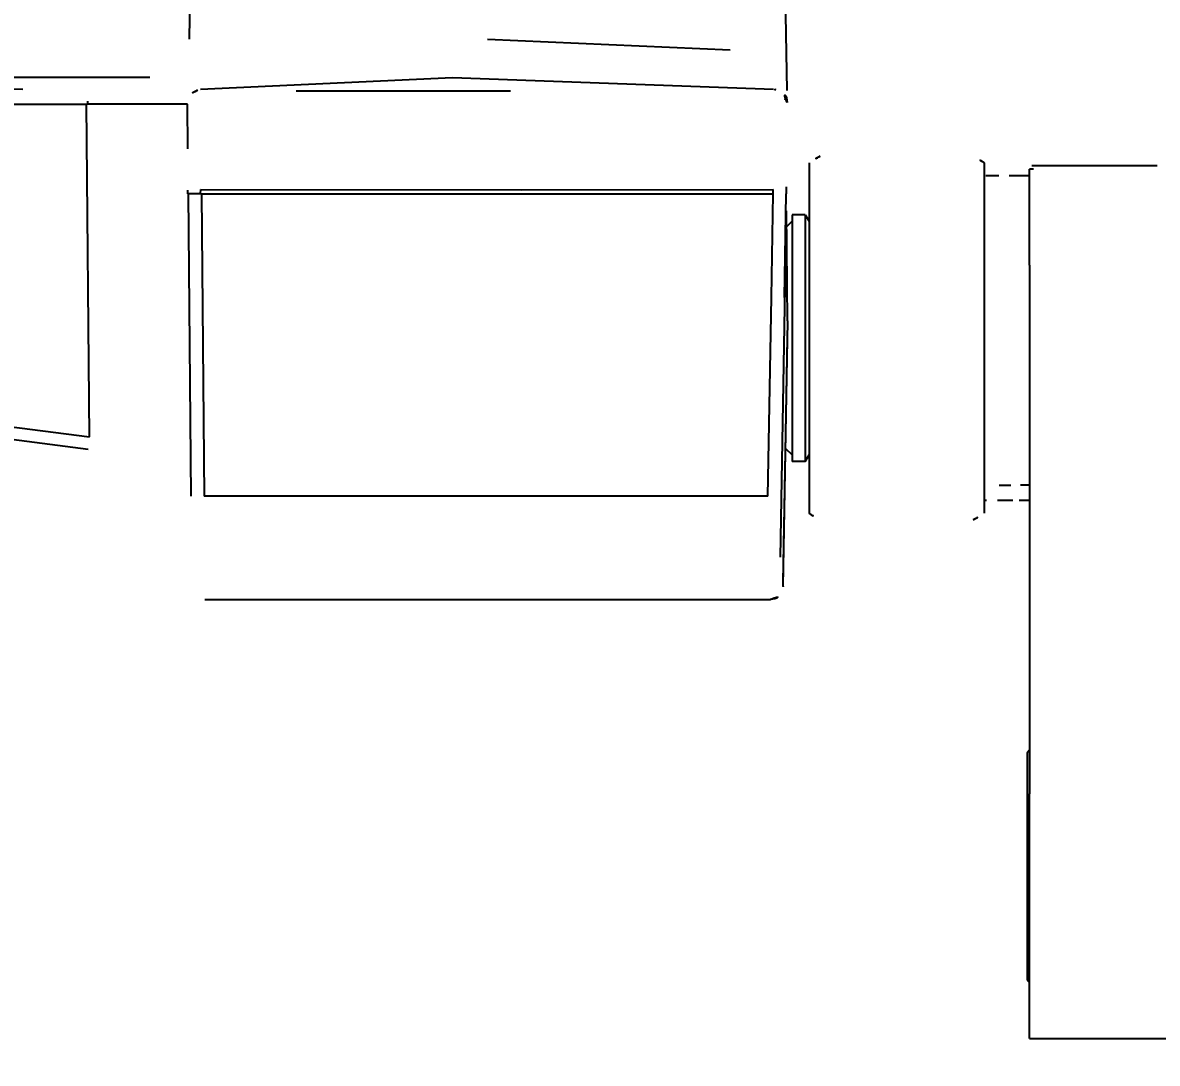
# Model space of a CAD drawing. Extents: x 0 to 16296672895, y -37409619871 to 0.
# Drawn here: x 16296672527.8 to 16296672615.3, y -37409617933.3 to -37409617853.2 of the extents above; entities that cross this region are included whole.
import ezdxf

# ---------------------------------------------------------------- set-up
doc = ezdxf.new("R2010")
doc.units = 0
doc.header["$LTSCALE"] = 10
doc.header["$MEASUREMENT"] = 0
doc.header["$PDMODE"] = 3
doc.header["$PDSIZE"] = -10
doc.layers.get('0').update_dxf_attribs({"linetype": 'CONTINUOUS'})
doc.layers.get('DEFPOINTS').update_dxf_attribs({"linetype": 'CONTINUOUS'})
doc.layers.add('1', color=7, linetype='CONTINUOUS')
doc.styles.add('Daelim Dimension', font='NanumGothic_1.ttf')
doc.dimstyles.new('DEFAULT', dxfattribs={"dimscale": 2, "dimtxt": 2, "dimasz": 2, "dimexe": 0, "dimexo": 2, "dimgap": 1, "dimtad": 1, "dimdec": 1, "dimzin": 9, "dimdsep": 46, "dimtxsty": 'Daelim Dimension', "dimcen": 0.5, "dimclrd": 252, "dimclre": 252, "dimclrt": 3, "dimadec": 1, "dimazin": 0, "dimtfac": 1, "dimtdec": 1, "dimtix": 1, "dimtmove": 0, "dimatfit": 3, "dimfxl": 1, "dimtolj": 1, "dimtzin": 1, "dimlwd": 9, "dimlwe": 9, "dimarcsym": 0})

# ---------------------------------------------------------------- blocks, each defined once
blk = doc.blocks.new('*D56')
at = {"color": 5, "lineweight": 9, "ltscale": 0.5, "transparency": 16777216}
for p, q in [((16296672505.54988, -37409617908.62966), (16296672505.54988, -37409617957.39954)), ((16296672639.02091, -37409617949.43927), (16296672639.02091, -37409617957.39954)), ((16296672509.54988, -37409617957.39954), (16296672635.02091, -37409617957.39954))]:
    blk.add_line(p, q, dxfattribs=at)
at = {"color": 5, "ltscale": 0.5, "transparency": 16777216}
for points in [[(16296672509.54988, -37409617956.73288), (16296672509.54988, -37409617958.06621), (16296672505.54988, -37409617957.39954)], [(16296672635.02091, -37409617956.73288), (16296672635.02091, -37409617958.06621), (16296672639.02091, -37409617957.39954)]]:
    blk.add_solid(points, dxfattribs=at)
at = {"layer": 'DEFPOINTS', "color": 0, "ltscale": 0.5, "transparency": 16777216}
for p in [(16296672505.54988, -37409617904.62966), (16296672639.02091, -37409617945.43927), (16296672639.02091, -37409617957.39954)]:
    blk.add_point(p, dxfattribs=at)
at = {"color": 7, "ltscale": 0.5, "transparency": 16777216, "insert": (16296672572.28539, -37409617949.69854), "char_height": 10, "attachment_point": 5, "style": 'Daelim Dimension'}
blk.add_mtext('\\A1;133.5', dxfattribs=at)
blk = doc.blocks.new('*D57')
at = {"color": 5, "lineweight": 9, "ltscale": 0.5, "transparency": 16777216}
for p, q in [((16296672447.026899, -37409617886.38913), (16296672447.026899, -37409617973.191483)), ((16296672639.02091, -37409617953.43927), (16296672639.02091, -37409617973.191483)), ((16296672451.026899, -37409617973.191483), (16296672635.02091, -37409617973.191483))]:
    blk.add_line(p, q, dxfattribs=at)
at = {"color": 5, "ltscale": 0.5, "transparency": 16777216}
for points in [[(16296672451.026899, -37409617972.524818), (16296672451.026899, -37409617973.858147), (16296672447.026899, -37409617973.191483)], [(16296672635.02091, -37409617972.524818), (16296672635.02091, -37409617973.858147), (16296672639.02091, -37409617973.191483)]]:
    blk.add_solid(points, dxfattribs=at)
at = {"layer": 'DEFPOINTS', "color": 0, "ltscale": 0.5, "transparency": 16777216}
for p in [(16296672447.026899, -37409617882.38913), (16296672639.02091, -37409617949.43927), (16296672639.02091, -37409617973.191483)]:
    blk.add_point(p, dxfattribs=at)
at = {"color": 7, "ltscale": 0.5, "transparency": 16777216, "insert": (16296672543.023899, -37409617965.747993), "char_height": 10, "attachment_point": 5, "style": 'Daelim Dimension'}
blk.add_mtext('\\A1;192', dxfattribs=at)

msp = doc.modelspace()

# ---------------------------------------------------------------- linework, layer by layer
at = {"layer": '1', "color": 7, "linetype": 'Continuous'}
for p, q in [((16296672540.960661, -37409617836.317337), (16296672540.64381, -37409617854.469948)), ((16296672586.72513, -37409617858.433388), (16296672586.33909, -37409617836.317337)), ((16296672537.632231, -37409617857.431107), (16296672512.564619, -37409617857.431107)), ((16296672541.52066, -37409617858.351128), (16296672541.517679, -37409617858.352318)), ((16296672585.683109, -37409617858.345818), (16296672585.683189, -37409617858.345741)), ((16296672585.683201, -37409617858.345741), (16296672585.683121, -37409617858.345818)), ((16296672447.21718, -37409617859.490982), (16296672532.749411, -37409617859.490982)), ((16296672532.97299, -37409617885.11132), (16296672532.749411, -37409617859.490982)), ((16296672537.224819, -37409617859.490982), (16296672532.810511, -37409617859.490982)), ((16296672532.81259, -37409617859.254143), (16296672532.81052, -37409617859.49099)), ((16296672540.53488, -37409617859.490982), (16296672537.224819, -37409617859.490982)), ((16296672540.56492, -37409617862.933502), (16296672540.53488, -37409617859.490982)), ((16296672588.42091, -37409617863.991928), (16296672588.42091, -37409617890.991928)), ((16296672601.92091, -37409617863.991928), (16296672601.92091, -37409617890.991928)), ((16296672605.42091, -37409617871.892227), (16296672605.42091, -37409617864.476669)), ((16296672605.712429, -37409617864.476669), (16296672605.42091, -37409617864.476669)), ((16296672605.6961, -37409617864.241928), (16296672605.58997, -37409617864.241928)), ((16296672615.249701, -37409617864.241928), (16296672605.696051, -37409617864.241928)), ((16296672615.25172, -37409617864.241928), (16296672615.249611, -37409617864.241928)), ((16296672602.296579, -37409617864.991928), (16296672602.042761, -37409617864.991928)), ((16296672603.04104, -37409617864.991928), (16296672602.296579, -37409617864.991928)), ((16296672604.072281, -37409617864.991928), (16296672603.84236, -37409617864.991928)), ((16296672605.42091, -37409617864.991928), (16296672604.072281, -37409617864.991928)), ((16296672540.53731, -37409617866.097809), (16296672540.53488, -37409617866.374969)), ((16296672541.541531, -37409617866.374969), (16296672540.534889, -37409617866.374969)), ((16296672540.79817, -37409617889.66127), (16296672540.59495, -37409617866.374969)), ((16296672541.539539, -37409617866.366623), (16296672541.542259, -37409617866.054176)), ((16296672541.599911, -37409617866.374969), (16296672541.803129, -37409617889.66127)), ((16296672541.599911, -37409617866.374969), (16296672585.663099, -37409617866.374969)), ((16296672585.52363, -37409617874.352997), (16296672585.663099, -37409617866.374969)), ((16296672585.663099, -37409617866.374969), (16296672585.6605, -37409617866.053879)), ((16296672586.528481, -37409617874.361771), (16296672586.667891, -37409617866.374977)), ((16296672586.663321, -37409617865.851807), (16296672586.66708, -37409617866.282097)), ((16296672586.66547, -37409617866.09771), (16296672586.667891, -37409617866.374977)), ((16296672586.214979, -37409617894.364899), (16296672586.679371, -37409617867.690933)), ((16296672586.753389, -37409617876.172653), (16296672586.679371, -37409617867.690933)), ((16296672587.120911, -37409617867.991928), (16296672587.120911, -37409617886.991928)), ((16296672588.120911, -37409617867.991928), (16296672587.120911, -37409617867.991928)), ((16296672588.120911, -37409617867.991928), (16296672588.120911, -37409617886.991928)), ((16296672588.120911, -37409617867.991928), (16296672588.42091, -37409617868.491928)), ((16296672586.690121, -37409617868.9226), (16296672587.120911, -37409617868.491928)), ((16296672605.42091, -37409617871.892227), (16296672605.42091, -37409617912.585457)), ((16296672585.25654, -37409617889.66127), (16296672585.52363, -37409617874.352997)), ((16296672450.698851, -37409617874.571762), (16296672532.97299, -37409617885.11132)), ((16296672532.876841, -37409617886.073097), (16296672450.602699, -37409617875.533539)), ((16296672586.753389, -37409617876.172653), (16296672586.402599, -37409617896.321541)), ((16296672586.430651, -37409617896.636253), (16296672586.764879, -37409617877.488609)), ((16296672586.616541, -37409617885.987694), (16296672587.120911, -37409617886.491928)), ((16296672588.120911, -37409617886.991928), (16296672588.42091, -37409617886.491928)), ((16296672588.120911, -37409617886.991928), (16296672587.120911, -37409617886.991928)), ((16296672601.92091, -37409617888.820778), (16296672601.979309, -37409617888.820778)), ((16296672603.07251, -37409617888.820778), (16296672603.96209, -37409617888.820778)), ((16296672605.42091, -37409617888.820778), (16296672604.70973, -37409617888.820778)), ((16296672585.25654, -37409617889.66127), (16296672541.803129, -37409617889.66127)), ((16296672601.9209, -37409617889.991928), (16296672602.104151, -37409617889.991928)), ((16296672602.94993, -37409617889.991928), (16296672603.19873, -37409617889.991928)), ((16296672603.1943, -37409617889.990501), (16296672603.198469, -37409617889.991943)), ((16296672603.19873, -37409617889.991928), (16296672604.12215, -37409617889.991928)), ((16296672604.61578, -37409617889.991928), (16296672604.800989, -37409617889.991928)), ((16296672604.80098, -37409617889.991928), (16296672605.42091, -37409617889.991928)), ((16296672586.430651, -37409617896.636253), (16296672586.430519, -37409617896.643639)), ((16296672541.863991, -37409617897.631104), (16296672585.42569, -37409617897.631104)), ((16296672585.42572, -37409617897.622658), (16296672585.42572, -37409617897.631104)), ((16296672605.420919, -37409617909.235153), (16296672605.220909, -37409617909.43515)), ((16296672605.220909, -37409617909.43515), (16296672605.220909, -37409617925.769203)), ((16296672605.42091, -37409617931.43515), (16296672605.42091, -37409617912.585457)), ((16296672605.220909, -37409617925.769073), (16296672605.220909, -37409617926.403122)), ((16296672605.220909, -37409617926.403122), (16296672605.220909, -37409617926.93515)), ((16296672605.220909, -37409617926.93515), (16296672605.420919, -37409617927.135147)), ((16296672605.42091, -37409617931.43515), (16296672628.82328, -37409617931.43515))]:
    msp.add_line(p, q, dxfattribs=at)
for points in [[(16296672540.644131, -37409617854.443413, 0), (16296672540.34486, -37409617855.725021, 0), (16296672539.53124, -37409617856.755058, 0), (16296672538.62941, -37409617857.260536, 0), (16296672537.60393, -37409617857.430992, 0)], [(16296672540.64381, -37409617854.469849, 0), (16296672540.64381, -37409617854.469849, 0), (16296672540.64381, -37409617854.469849, 0), (16296672540.64386, -37409617854.469856, 0), (16296672540.64469, -37409617854.469963, 0), (16296672540.657961, -37409617854.471527, 0), (16296672540.86994, -37409617854.495209, 0), (16296672544.17277, -37409617854.809303, 0)], [(16296672541.62121, -37409617857.768028, 0), (16296672542.648239, -37409617857.481934, 0), (16296672543.556101, -37409617856.662041, 0), (16296672544.007059, -37409617855.757858, 0), (16296672544.172779, -37409617854.809303, 0)], [(16296672544.17277, -37409617854.809303, 0), (16296672545.941231, -37409617854.910957, 0), (16296672548.01619, -37409617854.931923, 0), (16296672549.837469, -37409617854.891823, 0), (16296672551.80463, -37409617854.802078, 0)], [(16296672551.80463, -37409617854.802078, 0), (16296672551.730949, -37409617855.880623, 0), (16296672551.43111, -37409617856.870819, 0), (16296672550.948549, -37409617857.532028, 0), (16296672550.40287, -37409617857.760773, 0)], [(16296672551.80463, -37409617854.802078, 0), (16296672554.914949, -37409617854.651787, 0), (16296672558.22555, -37409617854.541527, 0), (16296672563.649811, -37409617854.469322, 0)], [(16296672563.649811, -37409617854.469322, 0), (16296672568.39193, -37409617854.525902, 0), (16296672572.929461, -37409617854.675323, 0), (16296672577.06793, -37409617854.897438, 0), (16296672579.926849, -37409617855.099167, 0), (16296672582.353519, -37409617855.300079, 0), (16296672584.284599, -37409617855.481613, 0)], [(16296672586.725121, -37409617858.432648, 0), (16296672586.632721, -37409617857.697662, 0), (16296672586.37784, -37409617857.002617, 0), (16296672585.95714, -37409617856.370377, 0), (16296672585.24308, -37409617855.779404, 0), (16296672584.284599, -37409617855.481613, 0)], [(16296672584.284599, -37409617855.481613, 0), (16296672584.423229, -37409617856.436317, 0), (16296672584.866489, -37409617857.34137, 0), (16296672585.403761, -37409617857.903252, 0), (16296672586.0417, -37409617858.271301, 0)], [(16296672527.827379, -37409617858.322823, 0), (16296672535.544439, -37409617857.979713, 0), (16296672541.62121, -37409617857.768028, 0)], [(16296672541.62121, -37409617857.768028, 0), (16296672537.887819, -37409617857.454308, 0), (16296672537.64698, -37409617857.432541, 0), (16296672537.63188, -37409617857.43119, 0), (16296672537.63097, -37409617857.431107, 0), (16296672537.63093, -37409617857.431107, 0), (16296672537.63092, -37409617857.431107, 0), (16296672537.63092, -37409617857.431107, 0), (16296672537.63092, -37409617857.431107, 0)], [(16296672585.674971, -37409617858.347061, 0), (16296672573.32229, -37409617857.620049, 0), (16296672560.949301, -37409617857.460602, 0), (16296672551.23033, -37409617857.732307, 0), (16296672541.52747, -37409617858.35508, 0)], [(16296672549.05456, -37409617857.820992, 0), (16296672546.66964, -37409617857.887428, 0), (16296672544.50683, -37409617857.890457, 0), (16296672542.980419, -37409617857.848457, 0), (16296672541.62121, -37409617857.768028, 0)], [(16296672550.40287, -37409617857.760773, 0), (16296672549.641781, -37409617857.796417, 0), (16296672549.05456, -37409617857.820992, 0)], [(16296672466.25737, -37409617858.1735, 0), (16296672500.73658, -37409617858.25544, 0), (16296672527.827379, -37409617858.322823, 0)], [(16296672527.827379, -37409617858.322823, 0), (16296672530.63028, -37409617858.319603, 0), (16296672532.83252, -37409617858.303711, 0)], [(16296672532.81259, -37409617859.254143, 0), (16296672532.816719, -37409617858.53743, 0), (16296672532.82485, -37409617858.356522, 0), (16296672532.82909, -37409617858.317657, 0), (16296672532.83252, -37409617858.303726, 0)], [(16296672541.538679, -37409617858.314934, 0), (16296672541.538389, -37409617858.313606, 0), (16296672541.536751, -37409617858.312317, 0), (16296672541.498659, -37409617858.305656, 0), (16296672540.883751, -37409617858.292702, 0), (16296672532.83252, -37409617858.303726, 0)], [(16296672540.59655, -37409617859.309128, 0), (16296672540.682131, -37409617858.912193, 0), (16296672540.94038, -37409617858.56118, 0), (16296672541.538679, -37409617858.314934, 0)], [(16296672540.612909, -37409617859.253372, 0), (16296672540.75597, -37409617858.895081, 0), (16296672541.03727, -37409617858.607567, 0), (16296672541.599369, -37409617858.434959, 0)], [(16296672541.60675, -37409617858.583961, 0), (16296672540.97974, -37409617858.794434, 0), (16296672540.66547, -37409617859.206291, 0)], [(16296672541.527069, -37409617858.352814, 0), (16296672541.29628, -37409617858.396217, 0)], [(16296672541.51944, -37409617858.353958, 0), (16296672541.548611, -37409617858.381973, 0), (16296672541.599369, -37409617858.434959, 0)], [(16296672541.59112, -37409617858.580772, 0), (16296672541.58116, -37409617859.184967, 0), (16296672541.57172, -37409617860.276199, 0), (16296672541.562719, -37409617861.7836, 0), (16296672541.55246, -37409617863.885132, 0), (16296672541.542259, -37409617866.054176, 0)], [(16296672541.594589, -37409617858.485229, 0), (16296672541.59264, -37409617858.532417, 0), (16296672541.59112, -37409617858.580772, 0)], [(16296672542.130011, -37409617858.434196, 0), (16296672541.5947, -37409617858.513496, 0)], [(16296672542.130011, -37409617858.434196, 0), (16296672541.594721, -37409617858.513496, 0)], [(16296672541.599369, -37409617858.434959, 0), (16296672541.87594, -37409617858.435059, 0), (16296672542.09325, -37409617858.435143, 0)], [(16296672542.093229, -37409617858.435143, 0), (16296672541.816681, -37409617858.435043, 0), (16296672541.59939, -37409617858.434959, 0)], [(16296672542.02634, -37409617858.310654, 0), (16296672542.102591, -37409617858.304443, 0), (16296672542.162491, -37409617858.299561, 0)], [(16296672542.09325, -37409617858.435143, 0), (16296672545.899599, -37409617858.439346, 0), (16296672548.89164, -37409617858.448051, 0)], [(16296672548.89196, -37409617858.448059, 0), (16296672549.482309, -37409617858.4487, 0), (16296672550.072651, -37409617858.449318, 0), (16296672550.663, -37409617858.449913, 0), (16296672551.25334, -37409617858.450478, 0), (16296672551.843691, -37409617858.451012, 0), (16296672552.43404, -37409617858.45153, 0), (16296672553.02438, -37409617858.452011, 0), (16296672553.614731, -37409617858.452477, 0), (16296672554.20508, -37409617858.452904, 0), (16296672554.79542, -37409617858.453323, 0), (16296672555.385771, -37409617858.453697, 0), (16296672555.97611, -37409617858.454048, 0), (16296672556.56646, -37409617858.454376, 0), (16296672557.156811, -37409617858.454681, 0), (16296672557.74715, -37409617858.454964, 0), (16296672558.3375, -37409617858.455208, 0), (16296672558.927851, -37409617858.455429, 0), (16296672559.51819, -37409617858.455627, 0), (16296672560.10854, -37409617858.455803, 0), (16296672560.698891, -37409617858.455948, 0), (16296672561.28923, -37409617858.456062, 0), (16296672561.87958, -37409617858.456146, 0), (16296672562.469931, -37409617858.456223, 0), (16296672563.06027, -37409617858.456261, 0), (16296672563.65062, -37409617858.456284, 0), (16296672564.240971, -37409617858.456261, 0), (16296672564.83131, -37409617858.456223, 0), (16296672565.421659, -37409617858.456146, 0), (16296672566.012011, -37409617858.456062, 0), (16296672566.60235, -37409617858.45594, 0), (16296672567.192699, -37409617858.455803, 0), (16296672567.783039, -37409617858.455627, 0), (16296672568.37339, -37409617858.455429, 0), (16296672568.963739, -37409617858.455208, 0), (16296672569.554079, -37409617858.454964, 0), (16296672570.14443, -37409617858.454681, 0), (16296672570.734779, -37409617858.454376, 0), (16296672571.325121, -37409617858.454048, 0), (16296672571.91547, -37409617858.453697, 0), (16296672572.505819, -37409617858.453323, 0), (16296672573.096161, -37409617858.452904, 0), (16296672573.68651, -37409617858.452469, 0), (16296672574.276859, -37409617858.452011, 0), (16296672574.867201, -37409617858.451523, 0), (16296672575.45755, -37409617858.451012, 0), (16296672576.047899, -37409617858.45047, 0), (16296672576.638241, -37409617858.449913, 0), (16296672577.22859, -37409617858.449318, 0), (16296672577.81893, -37409617858.4487, 0), (16296672578.409281, -37409617858.448051, 0)], [(16296672548.89196, -37409617858.448051, 0), (16296672557.1539, -37409617858.475014, 0), (16296672563.648001, -37409617858.483673, 0)], [(16296672563.648001, -37409617858.483673, 0), (16296672571.91589, -37409617858.469994, 0), (16296672578.409281, -37409617858.448051, 0)], [(16296672578.40942, -37409617858.448051, 0), (16296672582.185049, -37409617858.437798, 0), (16296672585.15028, -37409617858.435097, 0)], [(16296672585.60784, -37409617858.51123, 0), (16296672585.115101, -37409617858.434174, 0)], [(16296672585.60783, -37409617858.51123, 0), (16296672585.115101, -37409617858.434174, 0)], [(16296672585.15028, -37409617858.435097, 0), (16296672585.40399, -37409617858.43499, 0), (16296672585.60334, -37409617858.434914, 0)], [(16296672585.603359, -37409617858.434914, 0), (16296672585.349661, -37409617858.435013, 0), (16296672585.15032, -37409617858.435097, 0)], [(16296672585.60334, -37409617858.434914, 0), (16296672585.66334, -37409617858.366699, 0), (16296672585.683109, -37409617858.345818, 0)], [(16296672585.60334, -37409617858.434914, 0), (16296672586.015249, -37409617858.523659, 0), (16296672586.37702, -37409617858.799698, 0), (16296672586.60729, -37409617859.431084, 0)], [(16296672586.538139, -37409617859.206947, 0), (16296672586.107639, -37409617858.716377, 0), (16296672585.604429, -37409617858.582916, 0)], [(16296672585.61154, -37409617858.581093, 0), (16296672585.609529, -37409617858.519012, 0), (16296672585.607941, -37409617858.482437, 0)], [(16296672585.6605, -37409617866.053879, 0), (16296672585.65181, -37409617864.216309, 0), (16296672585.643101, -37409617862.396233, 0), (16296672585.634199, -37409617860.772903, 0), (16296672585.62694, -37409617859.753029, 0), (16296672585.6194, -37409617859.01384, 0), (16296672585.61154, -37409617858.581093, 0)], [(16296672586.541651, -37409617858.991959, 0), (16296672586.1464, -37409617858.50267, 0), (16296672585.675329, -37409617858.34478, 0)], [(16296672586.69383, -37409617859.344353, 0), (16296672586.69313, -37409617859.314629, 0), (16296672586.691561, -37409617859.284943, 0), (16296672586.689119, -37409617859.255318, 0), (16296672586.685789, -37409617859.225777, 0), (16296672586.681601, -37409617859.196358, 0), (16296672586.67654, -37409617859.167061, 0), (16296672586.67062, -37409617859.137932, 0), (16296672586.663839, -37409617859.108994, 0), (16296672586.6562, -37409617859.080269, 0), (16296672586.64772, -37409617859.051781, 0), (16296672586.638411, -37409617859.02356, 0), (16296672586.62826, -37409617858.995621, 0), (16296672586.61729, -37409617858.968002, 0), (16296672586.605511, -37409617858.940712, 0), (16296672586.59293, -37409617858.913788, 0), (16296672586.579559, -37409617858.887253, 0), (16296672586.565411, -37409617858.861107, 0), (16296672586.550501, -37409617858.835411, 0), (16296672586.53483, -37409617858.810173, 0), (16296672586.518419, -37409617858.785393, 0), (16296672586.501289, -37409617858.761108, 0), (16296672586.48345, -37409617858.73735, 0), (16296672586.464911, -37409617858.714127, 0), (16296672586.4457, -37409617858.691467, 0), (16296672586.425819, -37409617858.669388, 0), (16296672586.4053, -37409617858.647903, 0), (16296672586.384159, -37409617858.627029, 0), (16296672586.36241, -37409617858.606796, 0), (16296672586.340071, -37409617858.587219, 0), (16296672586.31715, -37409617858.568314, 0), (16296672586.293699, -37409617858.550087, 0), (16296672586.269711, -37409617858.53257, 0), (16296672586.245211, -37409617858.515762, 0), (16296672586.22024, -37409617858.499687, 0), (16296672586.19479, -37409617858.484367, 0), (16296672586.168909, -37409617858.46981, 0), (16296672586.142599, -37409617858.456017, 0), (16296672586.1159, -37409617858.443008, 0), (16296672586.088831, -37409617858.430801, 0), (16296672586.061399, -37409617858.419403, 0), (16296672586.033661, -37409617858.408813, 0), (16296672586.00561, -37409617858.399063, 0), (16296672585.97728, -37409617858.390129, 0), (16296672585.948709, -37409617858.38205, 0), (16296672585.919901, -37409617858.374817, 0), (16296672585.8909, -37409617858.368439, 0), (16296672585.861719, -37409617858.362923, 0), (16296672585.83239, -37409617858.358276, 0), (16296672585.80294, -37409617858.3545, 0), (16296672585.77338, -37409617858.351593, 0)], [(16296672585.77338, -37409617858.351593, 0), (16296672585.80254, -37409617858.354027, 0), (16296672585.811211, -37409617858.354752, 0), (16296672585.81164, -37409617858.354782, 0), (16296672585.81176, -37409617858.354797, 0), (16296672585.81176, -37409617858.354797, 0), (16296672585.81176, -37409617858.354797, 0), (16296672585.81176, -37409617858.354797, 0), (16296672585.81176, -37409617858.354797, 0)], [(16296672585.812059, -37409617858.354767, 0), (16296672585.943489, -37409617858.331703, 0), (16296672586.041731, -37409617858.27121, 0)], [(16296672585.969709, -37409617858.381958, 0), (16296672585.94029, -37409617858.379967, 0)], [(16296672586.0417, -37409617858.271301, 0), (16296672586.332581, -37409617858.164803, 0), (16296672586.560221, -37409617858.211594, 0), (16296672586.68708, -37409617858.322433, 0), (16296672586.725121, -37409617858.432648, 0)], [(16296672586.041731, -37409617858.271233, 0), (16296672586.58189, -37409617858.694267, 0), (16296672586.731899, -37409617859.209908, 0)], [(16296672586.725121, -37409617858.433403, 0), (16296672586.72875, -37409617858.848602, 0), (16296672586.731899, -37409617859.209908, 0)], [(16296672527.795389, -37409617859.271584, 0), (16296672530.60504, -37409617859.269341, 0), (16296672532.81259, -37409617859.254143, 0)], [(16296672532.810511, -37409617859.49099, 0), (16296672532.7763, -37409617859.490387, 0), (16296672532.749411, -37409617859.490982, 0)], [(16296672540.59655, -37409617859.309128, 0), (16296672540.414101, -37409617859.279266, 0), (16296672539.86268, -37409617859.258713, 0), (16296672538.977449, -37409617859.245041, 0), (16296672537.794081, -37409617859.237122, 0), (16296672535.46899, -37409617859.236008, 0), (16296672532.81259, -37409617859.254143, 0)], [(16296672540.594311, -37409617859.569923, 0), (16296672540.61235, -37409617859.821548, 0), (16296672540.65658, -37409617860.236557, 0)], [(16296672540.594311, -37409617859.570122, 0), (16296672540.612061, -37409617859.823463, 0), (16296672540.65572, -37409617860.240593, 0)], [(16296672540.59548, -37409617859.431267, 0), (16296672540.59511, -37409617859.474113, 0), (16296672540.59436, -37409617859.560722, 0)], [(16296672540.59548, -37409617859.431267, 0), (16296672540.601191, -37409617859.332649, 0), (16296672540.612909, -37409617859.253372, 0)], [(16296672540.611629, -37409617859.180717, 0), (16296672540.61305, -37409617859.253693, 0)], [(16296672540.613001, -37409617859.13662, 0), (16296672540.613091, -37409617859.168282, 0)], [(16296672540.649719, -37409617859.18972, 0), (16296672540.63875, -37409617859.190819, 0), (16296672540.629, -37409617859.201607, 0), (16296672540.61314, -37409617859.252258, 0)], [(16296672540.66157, -37409617858.9925, 0), (16296672540.613609, -37409617859.256767, 0)], [(16296672586.587219, -37409617859.158302, 0), (16296672586.45767, -37409617858.824852, 0)], [(16296672586.546949, -37409617860.228867, 0), (16296672586.598049, -37409617859.738449, 0), (16296672586.608459, -37409617859.568916, 0)], [(16296672586.58983, -37409617859.253197, 0), (16296672586.57424, -37409617859.202881, 0), (16296672586.56461, -37409617859.192192, 0), (16296672586.553749, -37409617859.191147, 0)], [(16296672586.58972, -37409617859.25367, 0), (16296672586.589621, -37409617859.167526, 0)], [(16296672586.60729, -37409617859.431213, 0), (16296672586.60157, -37409617859.332512, 0), (16296672586.58984, -37409617859.253166, 0)], [(16296672586.606489, -37409617859.337044, 0), (16296672586.655399, -37409617859.341133, 0), (16296672586.69383, -37409617859.344353, 0)], [(16296672586.66547, -37409617866.09771, 0), (16296672586.651859, -37409617864.539726, 0), (16296672586.639111, -37409617863.078178, 0), (16296672586.624901, -37409617861.448479, 0), (16296672586.61437, -37409617860.243088, 0), (16296672586.608431, -37409617859.561958, 0)], [(16296672586.69383, -37409617859.344353, 0), (16296672586.723829, -37409617859.346718, 0), (16296672586.73259, -37409617859.347473, 0), (16296672586.73308, -37409617859.347527, 0), (16296672586.733101, -37409617859.347542, 0), (16296672586.733101, -37409617859.347542, 0), (16296672586.733101, -37409617859.347542, 0), (16296672586.733101, -37409617859.347542, 0), (16296672586.733101, -37409617859.347542, 0)], [(16296672586.721239, -37409617862.488609, 0), (16296672586.69383, -37409617859.344353, 0)], [(16296672586.717489, -37409617859.171158, 0), (16296672586.719919, -37409617859.063232, 0)], [(16296672586.747271, -37409617860.988609, 0), (16296672586.73926, -37409617860.069611, 0), (16296672586.73296, -37409617859.347542, 0)], [(16296672540.591061, -37409617859.939522, 0), (16296672540.5856, -37409617860.564194, 0), (16296672540.57822, -37409617861.409286, 0), (16296672540.56629, -37409617862.777023, 0), (16296672540.552361, -37409617864.373322, 0), (16296672540.53731, -37409617866.097809, 0)], [(16296672586.7211, -37409617862.488609, 0), (16296672586.745541, -37409617861.090828, 0), (16296672586.746849, -37409617861.013962, 0), (16296672586.747271, -37409617860.988609, 0)], [(16296672601.069361, -37409617863.491928, 0), (16296672601.069361, -37409617863.491928, 0), (16296672601.06926, -37409617863.491928, 0), (16296672601.06777, -37409617863.491928, 0), (16296672601.044069, -37409617863.491928, 0), (16296672600.666861, -37409617863.491928, 0), (16296672595.18705, -37409617863.491928, 0), (16296672589.67779, -37409617863.491928, 0), (16296672589.298059, -37409617863.491928, 0), (16296672589.274071, -37409617863.491928, 0), (16296672589.27257, -37409617863.491928, 0), (16296672589.27247, -37409617863.491928, 0), (16296672589.27247, -37409617863.491928, 0)], [(16296672592.786631, -37409617865.25602, 0), (16296672594.243509, -37409617864.843483, 0), (16296672595.776791, -37409617864.803093, 0), (16296672597.262119, -37409617865.140587, 0), (16296672598.584379, -37409617865.81839, 0), (16296672599.660101, -37409617866.768661, 0), (16296672600.4419, -37409617867.911758, 0), (16296672600.91324, -37409617869.176598, 0), (16296672601.069349, -37409617870.501129, 0), (16296672600.910219, -37409617871.819748, 0), (16296672600.437189, -37409617873.081192, 0), (16296672599.65295, -37409617874.223289, 0), (16296672598.5844, -37409617875.165459, 0), (16296672597.26458, -37409617875.842369, 0), (16296672595.779881, -37409617876.180473, 0), (16296672594.24576, -37409617876.140717, 0), (16296672592.786631, -37409617875.727837, 0)], [(16296672605.5772, -37409617864.263428, 0), (16296672605.403099, -37409617864.597794, 0)], [(16296672605.58972, -37409617864.241928, 0), (16296672605.590931, -37409617864.242439, 0), (16296672605.592159, -37409617864.243988, 0), (16296672605.594641, -37409617864.250183, 0), (16296672605.60989, -37409617864.373383, 0)], [(16296672605.61429, -37409617864.436401, 0), (16296672605.61573, -37409617864.460068, 0), (16296672605.616871, -37409617864.479607, 0)], [(16296672605.660761, -37409617864.441689, 0), (16296672605.64233, -37409617864.476677, 0)], [(16296672605.69655, -37409617864.241928, 0), (16296672605.697121, -37409617864.242157, 0), (16296672605.697689, -37409617864.242828, 0), (16296672605.698799, -37409617864.245537, 0), (16296672605.70097, -37409617864.256462, 0), (16296672605.712851, -37409617864.476669, 0)], [(16296672592.786631, -37409617875.727837, 0), (16296672591.29331, -37409617874.812981, 0), (16296672590.1777, -37409617873.550453, 0), (16296672589.4988, -37409617872.07061, 0), (16296672589.272461, -37409617870.489983, 0), (16296672589.49888, -37409617868.912971, 0), (16296672590.173059, -37409617867.440567, 0), (16296672591.28521, -37409617866.177711, 0), (16296672592.786631, -37409617865.25602, 0)], [(16296672602.288931, -37409617864.993347, 0), (16296672602.08285, -37409617865.388618, 0), (16296672601.920919, -37409617865.699188, 0)], [(16296672602.040739, -37409617864.982597, 0), (16296672602.022751, -37409617865.01712, 0), (16296672602.008619, -37409617865.044243, 0)], [(16296672602.042191, -37409617864.99192, 0), (16296672602.0508, -37409617864.996986, 0), (16296672602.059469, -37409617865.012131, 0), (16296672602.111401, -37409617865.314522, 0)], [(16296672602.296709, -37409617864.99192, 0), (16296672602.30303, -37409617864.994667, 0), (16296672602.309299, -37409617865.002953, 0), (16296672602.321671, -37409617865.036186, 0), (16296672602.357531, -37409617865.270569, 0), (16296672602.391701, -37409617865.698914, 0), (16296672602.450041, -37409617866.777512, 0), (16296672602.511419, -37409617868.288933, 0), (16296672602.568501, -37409617870.186638, 0), (16296672602.62425, -37409617872.375038, 0), (16296672602.685869, -37409617874.777924, 0), (16296672602.751169, -37409617877.57756, 0), (16296672602.81246, -37409617880.36142, 0), (16296672602.88043, -37409617883.009216, 0), (16296672602.94607, -37409617885.379601, 0), (16296672603.007259, -37409617887.342583, 0), (16296672603.07534, -37409617888.820747, 0)], [(16296672602.775049, -37409617864.991943, 0), (16296672602.766359, -37409617864.975273, 0)], [(16296672603.96209, -37409617888.820778, 0), (16296672603.88377, -37409617887.449242, 0), (16296672603.80854, -37409617885.633728, 0), (16296672603.73329, -37409617883.451813, 0), (16296672603.65811, -37409617881.013123, 0), (16296672603.586109, -37409617878.404442, 0), (16296672603.51218, -37409617875.760963, 0), (16296672603.440371, -37409617873.198273, 0), (16296672603.36812, -37409617870.758858, 0), (16296672603.294331, -37409617868.646629, 0), (16296672603.22411, -37409617866.947853, 0), (16296672603.177231, -37409617866.094063, 0), (16296672603.129471, -37409617865.476624, 0), (16296672603.0889, -37409617865.138573, 0), (16296672603.057751, -37409617865.009758, 0)], [(16296672603.577591, -37409617866.007004, 0), (16296672603.07069, -37409617865.034561, 0)], [(16296672603.845329, -37409617864.976196, 0), (16296672603.442829, -37409617865.748451, 0)], [(16296672604.046049, -37409617865.0317, 0), (16296672603.55773, -37409617865.968887, 0)], [(16296672603.842699, -37409617864.991928, 0), (16296672603.849831, -37409617864.996422, 0), (16296672603.85692, -37409617865.009941, 0), (16296672603.898939, -37409617865.279518, 0)], [(16296672604.07209, -37409617864.99192, 0), (16296672604.077709, -37409617864.99472, 0), (16296672604.08333, -37409617865.003059, 0), (16296672604.09453, -37409617865.03627, 0), (16296672604.12751, -37409617865.26889, 0), (16296672604.159069, -37409617865.699783, 0), (16296672604.209, -37409617866.773598, 0), (16296672604.260851, -37409617868.291054, 0), (16296672604.309361, -37409617870.186493, 0), (16296672604.3582, -37409617872.373917, 0), (16296672604.407669, -37409617874.782791, 0), (16296672604.458731, -37409617877.573853, 0), (16296672604.512131, -37409617880.363853, 0), (16296672604.56282, -37409617883.015221, 0), (16296672604.61228, -37409617885.378143, 0), (16296672604.6625, -37409617887.345139, 0), (16296672604.70973, -37409617888.820778, 0)], [(16296672540.53731, -37409617866.097809, 0), (16296672540.53834, -37409617866.095467, 0), (16296672540.54147, -37409617866.093117, 0), (16296672540.554251, -37409617866.088379, 0), (16296672540.608, -37409617866.079071, 0), (16296672541.542271, -37409617866.053978, 0)], [(16296672541.541531, -37409617866.366638, 0), (16296672541.56143, -37409617866.371002, 0), (16296672541.57456, -37409617866.36879, 0), (16296672541.590639, -37409617866.373047, 0), (16296672541.599911, -37409617866.374969, 0)], [(16296672541.542259, -37409617866.054176, 0), (16296672566.248489, -37409617866.069557, 0), (16296672585.660509, -37409617866.05407, 0)], [(16296672585.660509, -37409617866.053879, 0), (16296672586.59478, -37409617866.078957, 0), (16296672586.648529, -37409617866.08828, 0), (16296672586.66131, -37409617866.09301, 0), (16296672586.664431, -37409617866.095367, 0), (16296672586.66547, -37409617866.09771, 0)], [(16296672585.663099, -37409617866.374969, 0), (16296672585.961599, -37409617866.374168, 0), (16296672586.179911, -37409617866.374969, 0)], [(16296672586.179911, -37409617866.374969, 0), (16296672586.63489, -37409617866.379257, 0), (16296672586.665779, -37409617866.377007, 0), (16296672586.66736, -37409617866.376106, 0), (16296672586.667891, -37409617866.374969, 0)], [(16296672586.667891, -37409617866.374969, 0), (16296672586.667891, -37409617866.374969, 0), (16296672586.667891, -37409617866.374992, 0), (16296672586.667891, -37409617866.375343, 0), (16296672586.66794, -37409617866.380814, 0), (16296672586.668699, -37409617866.46846, 0), (16296672586.679371, -37409617867.690933, 0)], [(16296672603.573099, -37409617865.998367, 0), (16296672603.600599, -37409617866.108978, 0), (16296672603.62225, -37409617866.268341, 0), (16296672603.66058, -37409617866.703537, 0), (16296672603.69495, -37409617867.255814, 0), (16296672603.729401, -37409617867.958054, 0), (16296672603.790449, -37409617869.532997, 0), (16296672603.851549, -37409617871.466881, 0), (16296672603.92428, -37409617874.123077, 0), (16296672603.99671, -37409617876.992241, 0), (16296672604.068871, -37409617879.892761, 0), (16296672604.141029, -37409617882.660423, 0), (16296672604.21306, -37409617885.114922, 0), (16296672604.28471, -37409617887.099388, 0), (16296672604.3319, -37409617888.097816, 0), (16296672604.379021, -37409617888.812408, 0), (16296672604.420441, -37409617889.195053, 0), (16296672604.438551, -37409617889.288101, 0), (16296672604.452789, -37409617889.329033, 0)], [(16296672601.92087, -37409617868.076134, 0), (16296672601.988029, -37409617869.83844, 0), (16296672602.055189, -37409617872.008003, 0), (16296672602.12236, -37409617874.476952, 0), (16296672602.18952, -37409617877.111908, 0), (16296672602.25668, -37409617879.765694, 0), (16296672602.323839, -37409617882.293007, 0), (16296672602.38294, -37409617884.30909, 0), (16296672602.442039, -37409617886.043053, 0), (16296672602.501141, -37409617887.412811, 0), (16296672602.54015, -37409617888.089417, 0), (16296672602.579161, -37409617888.574966, 0), (16296672602.613489, -37409617888.837593, 0), (16296672602.640459, -37409617888.931923, 0)], [(16296672586.528481, -37409617874.361771, 0), (16296672586.528191, -37409617874.361893, 0), (16296672586.527769, -37409617874.361992, 0), (16296672586.52663, -37409617874.36216, 0), (16296672586.52334, -37409617874.362427, 0), (16296672586.513559, -37409617874.362839, 0), (16296672586.484209, -37409617874.363342, 0), (16296672586.397209, -37409617874.363533, 0), (16296672586.15023, -37409617874.361801, 0), (16296672585.52363, -37409617874.352997, 0)], [(16296672586.528481, -37409617874.361771, 0), (16296672586.378901, -37409617882.933327, 0), (16296672586.261391, -37409617889.670036, 0)], [(16296672586.753389, -37409617876.172653, 0), (16296672586.764059, -37409617877.395103, 0), (16296672586.76483, -37409617877.482758, 0), (16296672586.76487, -37409617877.488243, 0), (16296672586.764879, -37409617877.488579, 0), (16296672586.764879, -37409617877.488586, 0), (16296672586.764879, -37409617877.488602, 0)], [(16296672592.786631, -37409617879.25602, 0), (16296672594.243509, -37409617878.843483, 0), (16296672595.776791, -37409617878.803093, 0), (16296672597.262119, -37409617879.140587, 0), (16296672598.584379, -37409617879.81839, 0), (16296672599.660101, -37409617880.768661, 0), (16296672600.4419, -37409617881.911758, 0), (16296672600.91324, -37409617883.176598, 0), (16296672601.069349, -37409617884.501129, 0), (16296672600.910219, -37409617885.819748, 0), (16296672600.437189, -37409617887.081192, 0), (16296672599.65295, -37409617888.223289, 0), (16296672598.5844, -37409617889.165459, 0), (16296672597.26458, -37409617889.842369, 0), (16296672595.779881, -37409617890.180473, 0), (16296672594.24576, -37409617890.140717, 0), (16296672592.786631, -37409617889.727837, 0)], [(16296672592.786631, -37409617889.727837, 0), (16296672591.29331, -37409617888.812981, 0), (16296672590.1777, -37409617887.550453, 0), (16296672589.4988, -37409617886.07061, 0), (16296672589.272461, -37409617884.489983, 0), (16296672589.49888, -37409617882.912971, 0), (16296672590.173059, -37409617881.440567, 0), (16296672591.28521, -37409617880.177711, 0), (16296672592.786631, -37409617879.25602, 0)], [(16296672532.97299, -37409617885.11132, 0), (16296672532.96913, -37409617885.14183, 0), (16296672532.9653, -37409617885.172272, 0), (16296672532.96151, -37409617885.202629, 0), (16296672532.95775, -37409617885.232857, 0), (16296672532.954041, -37409617885.262947, 0), (16296672532.95038, -37409617885.29287, 0), (16296672532.94677, -37409617885.322594, 0), (16296672532.94322, -37409617885.352058, 0), (16296672532.93972, -37409617885.381287, 0), (16296672532.936279, -37409617885.410217, 0), (16296672532.932911, -37409617885.438843, 0), (16296672532.9296, -37409617885.467117, 0), (16296672532.926359, -37409617885.495033, 0), (16296672532.923201, -37409617885.522552, 0), (16296672532.920111, -37409617885.549652, 0), (16296672532.91711, -37409617885.576309, 0), (16296672532.914181, -37409617885.602493, 0), (16296672532.911341, -37409617885.628189, 0), (16296672532.90859, -37409617885.653374, 0), (16296672532.90593, -37409617885.677994, 0), (16296672532.90336, -37409617885.702057, 0), (16296672532.900881, -37409617885.725548, 0), (16296672532.8985, -37409617885.748413, 0), (16296672532.896219, -37409617885.770653, 0), (16296672532.894051, -37409617885.792236, 0), (16296672532.891979, -37409617885.813164, 0), (16296672532.890011, -37409617885.833382, 0), (16296672532.888149, -37409617885.85289, 0), (16296672532.8864, -37409617885.871674, 0), (16296672532.88476, -37409617885.889709, 0), (16296672532.88323, -37409617885.906982, 0), (16296672532.881821, -37409617885.923477, 0), (16296672532.88052, -37409617885.939171, 0), (16296672532.879339, -37409617885.954063, 0), (16296672532.878281, -37409617885.968117, 0), (16296672532.877331, -37409617885.981354, 0), (16296672532.876511, -37409617885.993721, 0), (16296672532.875799, -37409617886.005234, 0), (16296672532.875219, -37409617886.015877, 0), (16296672532.87476, -37409617886.025627, 0), (16296672532.874411, -37409617886.0345, 0), (16296672532.874201, -37409617886.042473, 0), (16296672532.8741, -37409617886.04953, 0), (16296672532.874121, -37409617886.055679, 0), (16296672532.874269, -37409617886.060913, 0), (16296672532.87454, -37409617886.065208, 0), (16296672532.874941, -37409617886.068581, 0), (16296672532.87545, -37409617886.071022, 0), (16296672532.876089, -37409617886.072533, 0), (16296672532.876841, -37409617886.073097, 0)], [(16296672532.97299, -37409617885.11132, 0), (16296672534.076241, -37409617885.27079, 0), (16296672534.778351, -37409617885.371986, 0), (16296672535.46464, -37409617885.470848, 0), (16296672536.12969, -37409617885.56636, 0)], [(16296672536.12969, -37409617885.56636, 0), (16296672536.180321, -37409617886.230591, 0), (16296672536.290199, -37409617886.44635, 0), (16296672536.427629, -37409617886.527969, 0)], [(16296672536.12969, -37409617885.56636, 0), (16296672537.789169, -37409617886.115593, 0), (16296672539.060711, -37409617887.080551, 0), (16296672539.959261, -37409617888.277977, 0), (16296672540.595169, -37409617889.833923, 0), (16296672540.81394, -37409617891.468384, 0)], [(16296672536.427629, -37409617886.527969, 0), (16296672534.48031, -37409617886.278511, 0), (16296672532.876841, -37409617886.073097, 0)], [(16296672540.81394, -37409617891.468384, 0), (16296672540.67128, -37409617890.315659, 0), (16296672540.247141, -37409617889.193657, 0), (16296672539.52902, -37409617888.155838, 0), (16296672538.7279, -37409617887.437698, 0), (16296672537.69998, -37409617886.860786, 0), (16296672536.427629, -37409617886.527969, 0)], [(16296672601.976561, -37409617888.820801, 0), (16296672601.946091, -37409617888.154373, 0), (16296672601.92136, -37409617887.536758, 0)], [(16296672602.1047, -37409617889.991943, 0), (16296672602.0965, -37409617889.987343, 0), (16296672602.08824, -37409617889.973534, 0), (16296672602.071621, -37409617889.918503, 0), (16296672601.976561, -37409617888.820801, 0)], [(16296672602.111719, -37409617889.990883, 0), (16296672602.41427, -37409617889.410294, 0), (16296672602.65201, -37409617888.954132, 0)], [(16296672602.527691, -37409617889.192688, 0), (16296672602.76017, -37409617889.63855, 0), (16296672602.94282, -37409617889.988876, 0)], [(16296672602.640421, -37409617888.931862, 0), (16296672602.952009, -37409617889.529716, 0), (16296672603.19681, -37409617889.999458, 0)], [(16296672602.8585, -37409617889.386292, 0), (16296672602.90399, -37409617889.826973, 0), (16296672602.923349, -37409617889.934143, 0), (16296672602.93815, -37409617889.979927, 0)], [(16296672603.07534, -37409617888.820747, 0), (16296672603.14105, -37409617889.714119, 0), (16296672603.168079, -37409617889.913643, 0), (16296672603.188971, -37409617889.984444, 0)], [(16296672604.122169, -37409617889.991943, 0), (16296672604.11183, -37409617889.987328, 0), (16296672604.10154, -37409617889.973549, 0), (16296672604.0811, -37409617889.918549, 0), (16296672604.02104, -37409617889.532181, 0), (16296672603.96209, -37409617888.820778, 0)], [(16296672604.155689, -37409617889.948952, 0), (16296672604.46587, -37409617889.354149, 0)], [(16296672604.449039, -37409617889.321823, 0), (16296672604.77808, -37409617889.953537, 0)], [(16296672604.70973, -37409617888.820778, 0), (16296672604.734541, -37409617889.348923, 0), (16296672604.759001, -37409617889.720787, 0), (16296672604.779671, -37409617889.918823, 0), (16296672604.788521, -37409617889.966522, 0), (16296672604.79534, -37409617889.986656, 0)], [(16296672541.803129, -37409617889.66127, 0), (16296672540.86875, -37409617889.663879, 0), (16296672540.802299, -37409617889.662018, 0), (16296672540.79842, -37409617889.661461, 0), (16296672540.798229, -37409617889.661362, 0), (16296672540.79817, -37409617889.66127, 0)], [(16296672540.81424, -37409617889.662689, 0), (16296672540.830971, -37409617891.589508, 0), (16296672540.84679, -37409617893.373268, 0), (16296672540.86586, -37409617894.901199, 0), (16296672540.93461, -37409617895.923851, 0), (16296672541.09516, -37409617896.775002, 0), (16296672541.35586, -37409617897.364929, 0), (16296672541.68067, -37409617897.614189, 0)], [(16296672540.81424, -37409617889.662689, 0), (16296672540.8363, -37409617891.584587, 0), (16296672540.87574, -37409617893.397141, 0), (16296672540.962999, -37409617895.01313, 0), (16296672541.079519, -37409617895.934097, 0), (16296672541.283159, -37409617896.707962, 0), (16296672541.52994, -37409617897.179367, 0), (16296672541.862801, -37409617897.474228, 0)], [(16296672541.803129, -37409617889.66127, 0), (16296672541.81218, -37409617891.510674, 0), (16296672541.821239, -37409617893.256897, 0), (16296672541.832951, -37409617895.211807, 0), (16296672541.83881, -37409617896.009468, 0), (16296672541.844669, -37409617896.662323, 0), (16296672541.850519, -37409617897.15564, 0), (16296672541.85638, -37409617897.478287, 0)], [(16296672585.21273, -37409617895.027199, 0), (16296672585.190849, -37409617893.704491, 0), (16296672585.205759, -37409617892.208641, 0), (16296672585.25654, -37409617889.66127, 0)], [(16296672585.25654, -37409617889.66127, 0), (16296672586.015829, -37409617889.671219, 0), (16296672586.207821, -37409617889.671677, 0), (16296672586.249769, -37409617889.67099, 0), (16296672586.258711, -37409617889.670502, 0), (16296672586.260691, -37409617889.67025, 0), (16296672586.261169, -37409617889.670143, 0), (16296672586.261391, -37409617889.670036, 0)], [(16296672586.261391, -37409617889.670036, 0), (16296672586.216261, -37409617892.453651, 0), (16296672586.214979, -37409617894.364899, 0)], [(16296672604.372681, -37409617889.53286, 0), (16296672604.59597, -37409617889.961517, 0)], [(16296672604.558741, -37409617889.573677, 0), (16296672604.585421, -37409617889.87767, 0), (16296672604.59749, -37409617889.951317, 0), (16296672604.60725, -37409617889.983147, 0)], [(16296672589.272461, -37409617891.491928, 0), (16296672589.272461, -37409617891.491928, 0), (16296672589.27256, -37409617891.491928, 0), (16296672589.27405, -37409617891.491928, 0), (16296672589.29775, -37409617891.491928, 0), (16296672589.674959, -37409617891.491928, 0), (16296672595.15477, -37409617891.491928, 0), (16296672600.66403, -37409617891.491928, 0), (16296672601.04376, -37409617891.491928, 0), (16296672601.067751, -37409617891.491928, 0), (16296672601.06925, -37409617891.491928, 0), (16296672601.069349, -37409617891.491928, 0), (16296672601.069349, -37409617891.491928, 0)], [(16296672585.21273, -37409617895.027199, 0), (16296672585.61175, -37409617894.960678, 0), (16296672585.9659, -37409617894.777206, 0), (16296672586.214979, -37409617894.364899, 0)], [(16296672586.214979, -37409617894.364899, 0), (16296672586.30722, -37409617895.658974, 0), (16296672586.402599, -37409617896.321541, 0)], [(16296672585.400351, -37409617897.262993, 0), (16296672585.337999, -37409617896.828537, 0), (16296672585.2827, -37409617896.238388, 0), (16296672585.21273, -37409617895.027199, 0)], [(16296672585.400351, -37409617897.262993, 0), (16296672585.804979, -37409617897.173798, 0), (16296672586.162399, -37409617896.913017, 0), (16296672586.402599, -37409617896.321541, 0)], [(16296672586.402599, -37409617896.321541, 0), (16296672586.427509, -37409617896.550842, 0), (16296672586.430651, -37409617896.636253, 0)], [(16296672585.425791, -37409617897.622658, 0), (16296672585.424191, -37409617897.559509, 0), (16296672585.420589, -37409617897.485962, 0), (16296672585.41419, -37409617897.386963, 0), (16296672585.400351, -37409617897.262993, 0)], [(16296672585.425791, -37409617897.622658, 0), (16296672585.836029, -37409617897.535217, 0), (16296672586.197029, -37409617897.262428, 0), (16296672586.430651, -37409617896.636253, 0)], [(16296672541.85638, -37409617897.478287, 0), (16296672541.862089, -37409617897.621529, 0), (16296672541.86351, -37409617897.630508, 0), (16296672541.86375, -37409617897.630959, 0), (16296672541.863991, -37409617897.631104, 0)], [(16296672605.220909, -37409617925.769203, 0), (16296672605.332701, -37409617925.87088, 0), (16296672605.42091, -37409617925.951111, 0)], [(16296672605.42091, -37409617926.585037, 0), (16296672605.308701, -37409617926.482979, 0), (16296672605.220909, -37409617926.403122, 0)]]:
    msp.add_polyline3d(points, dxfattribs=at)
for centre, radius, start, end in [((16296672541.6012, -37409617859.353844), 1.005, 107.67146318, 169.95445441), ((16296672585.601509, -37409617859.345757), 1.005, 75.36833549, 85.25410986), ((16296672585.72814, -37409617859.356308), 1.005, 0.50008551, 85.22666569), ((16296672585.601509, -37409617859.345757), 1.005, 10.76331803, 17.19769859), ((16296672595.17091, -37409617874.512741), 12.5, 118.15606253, 122.6836162), ((16296672595.17091, -37409617874.512741), 12.5, 57.3163838, 61.84393747), ((16296672595.17091, -37409617880.471123), 12.5, 237.3163838, 241.84393747), ((16296672595.17091, -37409617880.471123), 12.5, 298.15606253, 302.6836162), ((16296672585.42568, -37409617896.626106), 1.005, 270.00054642, 358.99979072)]:
    msp.add_arc(centre, radius, start, end, dxfattribs=at)

# ---------------------------------------------------------------- dimensions: what is measured, and where the dimension line sits
at = {"color": 5, "ltscale": 0.5}
for base, p1, p2, picture, middle in [((16296672639.02091, -37409617973.191483), (16296672447.026899, -37409617882.38913), (16296672639.02091, -37409617949.43927), '*D57', (16296672543.023899, -37409617965.747993)), ((16296672639.02091, -37409617957.399544), (16296672505.549879, -37409617904.629662), (16296672639.02091, -37409617945.43927), '*D56', (16296672572.285391, -37409617949.69854))]:
    dim = msp.add_linear_dim(base=base, p1=p1, p2=p2, dimstyle='DEFAULT', override={"dimtxt": 5, "dimclrd": 5, "dimclre": 5, "dimclrt": 7}, dxfattribs=at)
    dim.commit()
    dim.dimension.update_dxf_attribs({"geometry": picture, "text_midpoint": middle})

doc.saveas('drawing.dxf')
